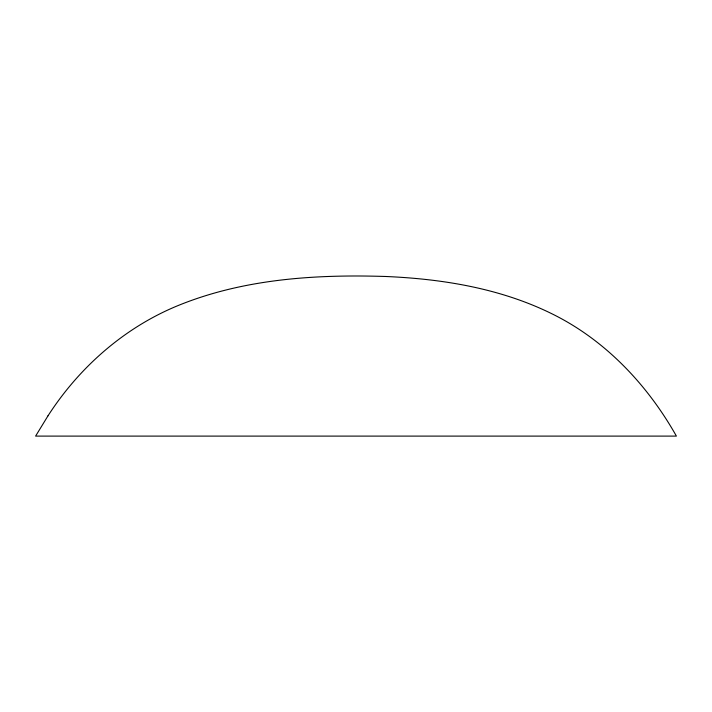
<?xml version="1.0" encoding="UTF-8"?>
<svg xmlns="http://www.w3.org/2000/svg" width="712" height="712" viewBox="0 0 712 712"><rect width="100%" height="100%" fill="white"/><g stroke="black" fill="none" stroke-linecap="round" stroke-linejoin="round"><path stroke-width="1.07" d="M47.998 415.817L35.6 436.1L676.4 436.1C647.519 384.863 605.414 340.131 552.245 313.947C500.518 288.333 442.499 278.89 385.299 276.47L385.156 276.47C315.923 274.307 244.777 278.784 179.851 304.843C125.445 326.621 79.602 366.742 47.998 415.817"/></g></svg>
